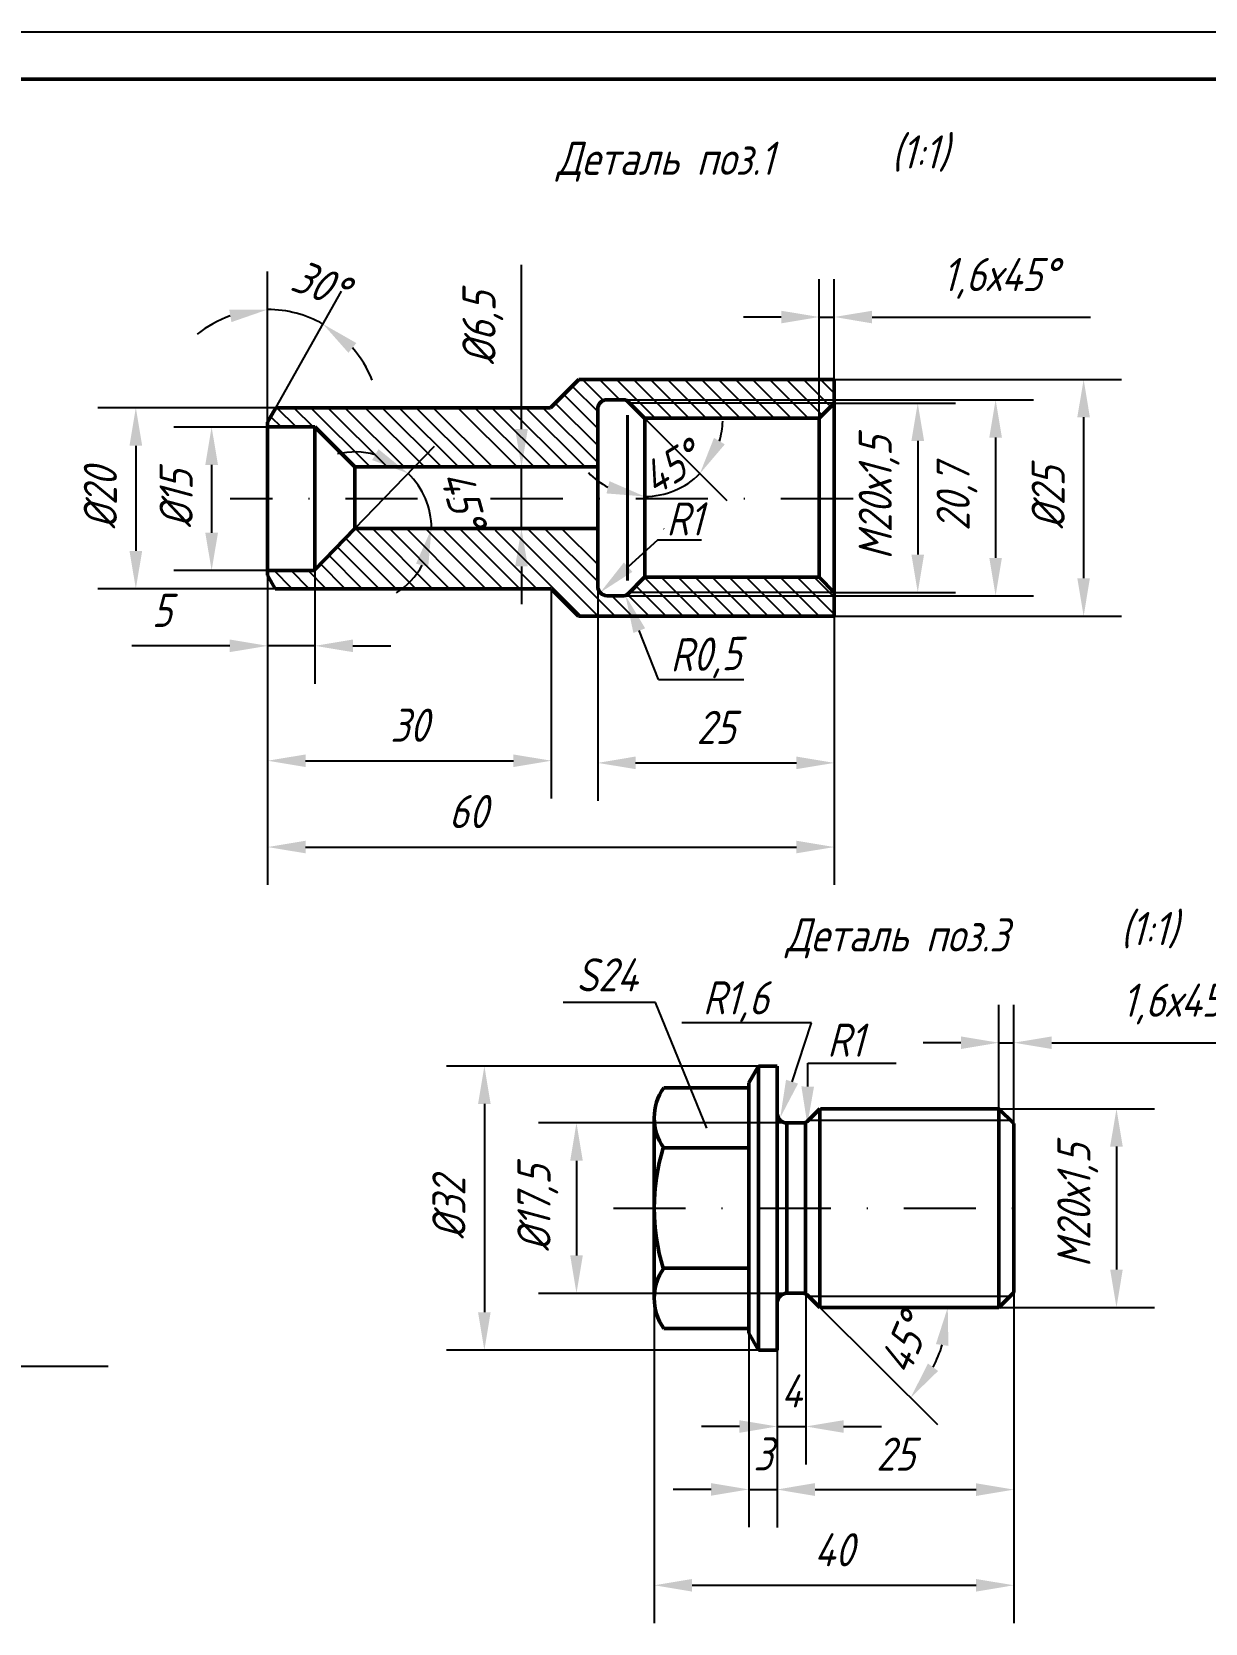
# Model space of a CAD drawing. Header units: inches. Extents: x 7325 to 7955, y 1362 to 1659.
# Drawn here: x 7620.6 to 7744.5, y 1490.9 to 1658.9 of the extents above; entities that cross this region are included whole.
import ezdxf

# ---------------------------------------------------------------- set-up
doc = ezdxf.new("R2010")
doc.units = ezdxf.units.IN
doc.header["$LTSCALE"] = 0.6
doc.header["$MEASUREMENT"] = 0
doc.linetypes.add('DASHDOT', pattern=[25.4, 12.7, -6.35, 0, -6.35])
doc.styles.get("Standard").update_dxf_attribs({"font": 'romand.shx', "width": 0.8, "oblique": 15, "height": 3.5})
doc.dimstyles.get("Standard").update_dxf_attribs({"dimtxt": 3.5, "dimasz": 4, "dimexe": 4, "dimexo": 0, "dimgap": 2, "dimtad": 1, "dimrnd": 0.05, "dimtxsty": 'Standard', "dimcen": 0.09, "dimadec": 0, "dimazin": 2, "dimtfac": 1, "dimtmove": 0, "dimatfit": 3, "dimfxl": 0.18, "dimtolj": 1, "dimtzin": 0, "dimlwd": 25, "dimlwe": 25, "dimarcsym": 0})

# ---------------------------------------------------------------- blocks, each defined once
blk = doc.blocks.new('*D9')
at = {"color": 0, "lineweight": 25, "transparency": 16777216}
for p, q in [((7672.3, 1616.98), (7672.3, 1634.32)), ((7662.11, 1612.98), (7676.3, 1612.98)), ((7672.3, 1606.48), (7672.3, 1612.98)), ((7662.11, 1606.48), (7676.3, 1606.48)), ((7672.3, 1602.48), (7672.3, 1598.48))]:
    blk.add_line(p, q, dxfattribs=at)
at = {"color": 0, "transparency": 16777216}
for points in [[(7671.63, 1616.98), (7672.97, 1616.98), (7672.3, 1612.98)], [(7671.63, 1602.48), (7672.97, 1602.48), (7672.3, 1606.48)]]:
    blk.add_solid(points, dxfattribs=at)
at = {"layer": 'DEFPOINTS', "color": 0, "transparency": 16777216}
for p in [(7662.11, 1612.98), (7672.3, 1612.98), (7662.11, 1606.48)]:
    blk.add_point(p, dxfattribs=at)
at = {"color": 0, "transparency": 16777216, "insert": (7668.22, 1627.65), "char_height": 3.5, "attachment_point": 5, "rotation": 90}
blk.add_mtext('\\A1;%%C6,5', dxfattribs=at)
blk = doc.blocks.new('*D10')
at = {"color": 0, "lineweight": 25, "transparency": 16777216}
for p, q in [((7705.45, 1619.73), (7718.17, 1619.73)), ((7714.17, 1615.73), (7714.17, 1603.73)), ((7705.45, 1599.73), (7718.17, 1599.73))]:
    blk.add_line(p, q, dxfattribs=at)
at = {"color": 0, "transparency": 16777216}
for points in [[(7713.5, 1615.73), (7714.84, 1615.73), (7714.17, 1619.73)], [(7713.5, 1603.73), (7714.84, 1603.73), (7714.17, 1599.73)]]:
    blk.add_solid(points, dxfattribs=at)
at = {"layer": 'DEFPOINTS', "color": 0, "transparency": 16777216}
for p in [(7705.45, 1619.73), (7705.45, 1599.73), (7714.17, 1599.73)]:
    blk.add_point(p, dxfattribs=at)
at = {"color": 0, "transparency": 16777216, "insert": (7710.09, 1609.73), "char_height": 3.5, "attachment_point": 5, "rotation": 90}
blk.add_mtext('\\A1;М20х1,5', dxfattribs=at)
blk = doc.blocks.new('*D11')
at = {"color": 0, "lineweight": 25, "transparency": 16777216}
for p, q in [((7704.35, 1622.23), (7735.7, 1622.23)), ((7731.7, 1618.23), (7731.7, 1601.23)), ((7704.35, 1597.23), (7735.7, 1597.23))]:
    blk.add_line(p, q, dxfattribs=at)
at = {"color": 0, "transparency": 16777216}
for points in [[(7731.03, 1618.23), (7732.36, 1618.23), (7731.7, 1622.23)], [(7731.03, 1601.23), (7732.36, 1601.23), (7731.7, 1597.23)]]:
    blk.add_solid(points, dxfattribs=at)
at = {"layer": 'DEFPOINTS', "color": 0, "transparency": 16777216}
for p in [(7704.35, 1622.23), (7704.35, 1597.23), (7731.7, 1597.23)]:
    blk.add_point(p, dxfattribs=at)
at = {"color": 0, "transparency": 16777216, "insert": (7727.95, 1609.73), "char_height": 3.5, "attachment_point": 5, "rotation": 90}
blk.add_mtext('\\A1;%%C25', dxfattribs=at)
blk = doc.blocks.new('*D17')
at = {"color": 0, "lineweight": 25, "transparency": 16777216}
for p, q in [((7703.75, 1618.13), (7703.75, 1632.82)), ((7705.35, 1619.73), (7705.35, 1632.82)), ((7699.75, 1628.82), (7695.75, 1628.82)), ((7703.75, 1628.82), (7705.35, 1628.82)), ((7709.35, 1628.82), (7732.42, 1628.82))]:
    blk.add_line(p, q, dxfattribs=at)
at = {"color": 0, "transparency": 16777216}
for points in [[(7699.75, 1629.48), (7699.75, 1628.15), (7703.75, 1628.82)], [(7709.35, 1629.48), (7709.35, 1628.15), (7705.35, 1628.82)]]:
    blk.add_solid(points, dxfattribs=at)
at = {"layer": 'DEFPOINTS', "color": 0, "transparency": 16777216}
for p in [(7705.35, 1628.82), (7705.35, 1619.73), (7703.75, 1618.13)]:
    blk.add_point(p, dxfattribs=at)
at = {"color": 0, "transparency": 16777216, "insert": (7722.89, 1632.9), "char_height": 3.5, "attachment_point": 5}
blk.add_mtext('\\A1;1,6х45%%D', dxfattribs=at)
blk = doc.blocks.new('*D21')
at = {"color": 0, "lineweight": 25, "transparency": 16777216}
for p, q in [((7646.05, 1617.2), (7635.56, 1617.2)), ((7639.56, 1613.2), (7639.56, 1606.04)), ((7646.05, 1602.04), (7635.56, 1602.04))]:
    blk.add_line(p, q, dxfattribs=at)
at = {"color": 0, "transparency": 16777216}
for points in [[(7638.89, 1613.2), (7640.23, 1613.2), (7639.56, 1617.2)], [(7638.89, 1606.04), (7640.23, 1606.04), (7639.56, 1602.04)]]:
    blk.add_solid(points, dxfattribs=at)
at = {"layer": 'DEFPOINTS', "color": 0, "transparency": 16777216}
for p in [(7646.05, 1617.2), (7639.56, 1602.04), (7646.05, 1602.04)]:
    blk.add_point(p, dxfattribs=at)
at = {"color": 0, "transparency": 16777216, "insert": (7635.81, 1609.62), "char_height": 3.5, "attachment_point": 5, "rotation": 90}
blk.add_mtext('\\A1;%%C15', dxfattribs=at)
blk = doc.blocks.new('*D22')
at = {"color": 0, "lineweight": 25, "transparency": 16777216}
for p, q in [((7646.29, 1619.23), (7627.55, 1619.23)), ((7631.55, 1615.23), (7631.55, 1604.12)), ((7646.29, 1600.12), (7627.55, 1600.12))]:
    blk.add_line(p, q, dxfattribs=at)
at = {"color": 0, "transparency": 16777216}
for points in [[(7630.88, 1615.23), (7632.22, 1615.23), (7631.55, 1619.23)], [(7630.88, 1604.12), (7632.22, 1604.12), (7631.55, 1600.12)]]:
    blk.add_solid(points, dxfattribs=at)
at = {"layer": 'DEFPOINTS', "color": 0, "transparency": 16777216}
for p in [(7646.29, 1619.23), (7631.55, 1600.12), (7646.29, 1600.12)]:
    blk.add_point(p, dxfattribs=at)
at = {"color": 0, "transparency": 16777216, "insert": (7627.8, 1609.68), "char_height": 3.5, "attachment_point": 5, "rotation": 90}
blk.add_mtext('\\A1;%%C20', dxfattribs=at)
blk = doc.blocks.new('*D25')
at = {"color": 0, "lineweight": 25, "transparency": 16777216}
for p, q in [((7650.48, 1603.74), (7650.48, 1590.09)), ((7645.48, 1601.74), (7645.48, 1590.09)), ((7641.48, 1594.09), (7631.12, 1594.09)), ((7650.48, 1594.09), (7645.48, 1594.09)), ((7654.48, 1594.09), (7658.48, 1594.09))]:
    blk.add_line(p, q, dxfattribs=at)
at = {"color": 0, "transparency": 16777216}
for points in [[(7641.48, 1594.76), (7641.48, 1593.43), (7645.48, 1594.09)], [(7654.48, 1594.76), (7654.48, 1593.43), (7650.48, 1594.09)]]:
    blk.add_solid(points, dxfattribs=at)
at = {"layer": 'DEFPOINTS', "color": 0, "transparency": 16777216}
for p in [(7650.48, 1603.74), (7645.48, 1601.74), (7650.48, 1594.09)]:
    blk.add_point(p, dxfattribs=at)
at = {"color": 0, "transparency": 16777216, "insert": (7634.3, 1597.84), "char_height": 3.5, "attachment_point": 5}
blk.add_mtext('\\A1;5', dxfattribs=at)
blk = doc.blocks.new('*D26')
at = {"color": 0, "lineweight": 25, "transparency": 16777216}
for p, q in [((7645.48, 1600.12), (7645.48, 1577.96)), ((7675.45, 1600.12), (7675.45, 1577.96)), ((7649.48, 1581.96), (7671.45, 1581.96))]:
    blk.add_line(p, q, dxfattribs=at)
at = {"color": 0, "transparency": 16777216}
for points in [[(7649.48, 1582.62), (7649.48, 1581.29), (7645.48, 1581.96)], [(7671.45, 1582.62), (7671.45, 1581.29), (7675.45, 1581.96)]]:
    blk.add_solid(points, dxfattribs=at)
at = {"layer": 'DEFPOINTS', "color": 0, "transparency": 16777216}
for p in [(7645.48, 1600.12), (7675.45, 1600.12), (7675.45, 1581.96)]:
    blk.add_point(p, dxfattribs=at)
at = {"color": 0, "transparency": 16777216, "insert": (7660.46, 1585.71), "char_height": 3.5, "attachment_point": 5}
blk.add_mtext('\\A1;30', dxfattribs=at)
blk = doc.blocks.new('*D27')
at = {"color": 0, "lineweight": 25, "transparency": 16777216}
for p, q in [((7645.48, 1598.52), (7645.48, 1568.84)), ((7705.35, 1595.63), (7705.35, 1568.84)), ((7649.48, 1572.84), (7701.35, 1572.84))]:
    blk.add_line(p, q, dxfattribs=at)
at = {"color": 0, "transparency": 16777216}
for points in [[(7649.48, 1573.51), (7649.48, 1572.18), (7645.48, 1572.84)], [(7701.35, 1573.51), (7701.35, 1572.18), (7705.35, 1572.84)]]:
    blk.add_solid(points, dxfattribs=at)
at = {"layer": 'DEFPOINTS', "color": 0, "transparency": 16777216}
for p in [(7645.48, 1598.52), (7705.35, 1595.63), (7705.35, 1572.84)]:
    blk.add_point(p, dxfattribs=at)
at = {"color": 0, "transparency": 16777216, "insert": (7666.67, 1576.59), "char_height": 3.5, "attachment_point": 5}
blk.add_mtext('\\A1;60', dxfattribs=at)
blk = doc.blocks.new('*D28')
at = {"color": 0, "lineweight": 25, "transparency": 16777216}
blk.add_line((7654.7, 1606.48), (7663.11, 1615.17), dxfattribs=at)
for start, end in [(74.5536, 103.1724), (360, 45.9348), (302.7624, 331.3812)]:
    blk.add_arc((7654.7, 1606.48), 8.09, start, end, dxfattribs=at)
at = {"color": 0, "transparency": 16777216}
for points in [[(7657.19, 1614.86), (7656.52, 1613.71), (7660.33, 1612.3)], [(7661.16, 1602.77), (7662.45, 1602.44), (7662.79, 1606.48)]]:
    blk.add_solid(points, dxfattribs=at)
at = {"layer": 'DEFPOINTS', "color": 0, "transparency": 16777216}
for p in [(7661.66, 1610.61), (7654.7, 1606.48), (7654.7, 1606.48), (7687.35, 1606.48), (7650.48, 1602.12)]:
    blk.add_point(p, dxfattribs=at)
at = {"color": 0, "transparency": 16777216, "insert": (7666.12, 1609.63), "char_height": 3.5, "attachment_point": 5, "rotation": 285.4201}
blk.add_mtext('\\A1;45%%D', dxfattribs=at)
blk = doc.blocks.new('*D34')
at = {"color": 0, "lineweight": 25, "transparency": 16777216}
for p, q in [((7645.48, 1617.7), (7645.48, 1633.61)), ((7646.34, 1619.23), (7653.29, 1631.56))]:
    blk.add_line(p, q, dxfattribs=at)
for start, end in [(109.3417, 128.6833), (60.5976, 90), (21.9143, 41.2559)]:
    blk.add_arc((7645.48, 1617.7), 11.91, start, end, dxfattribs=at)
at = {"color": 0, "transparency": 16777216}
for points in [[(7641.42, 1629.6), (7641.65, 1628.28), (7645.48, 1629.61)], [(7654.01, 1625.04), (7654.85, 1626.07), (7651.32, 1628.08)]]:
    blk.add_solid(points, dxfattribs=at)
at = {"layer": 'DEFPOINTS', "color": 0, "transparency": 16777216}
for p in [(7647.51, 1629.44), (7646.34, 1619.23), (7645.48, 1617.7), (7645.48, 1617.7), (7645.48, 1601.54)]:
    blk.add_point(p, dxfattribs=at)
at = {"color": 0, "transparency": 16777216, "insert": (7651.02, 1632.35), "char_height": 3.5, "attachment_point": 5, "rotation": 339.2633}
blk.add_mtext('\\A1;30%%D', dxfattribs=at)
blk = doc.blocks.new('*D35')
at = {"color": 0, "lineweight": 25, "transparency": 16777216}
for p, q in [((7680.35, 1609.62), (7680.35, 1577.73)), ((7705.35, 1597.23), (7705.35, 1577.73)), ((7684.35, 1581.73), (7701.35, 1581.73))]:
    blk.add_line(p, q, dxfattribs=at)
at = {"color": 0, "transparency": 16777216}
for points in [[(7684.35, 1582.4), (7684.35, 1581.07), (7680.35, 1581.73)], [(7701.35, 1582.4), (7701.35, 1581.07), (7705.35, 1581.73)]]:
    blk.add_solid(points, dxfattribs=at)
at = {"layer": 'DEFPOINTS', "color": 0, "transparency": 16777216}
for p in [(7680.35, 1609.62), (7705.35, 1597.23), (7705.35, 1581.73)]:
    blk.add_point(p, dxfattribs=at)
at = {"color": 0, "transparency": 16777216, "insert": (7692.85, 1585.48), "char_height": 3.5, "attachment_point": 5}
blk.add_mtext('\\A1;25', dxfattribs=at)
blk = doc.blocks.new('*D36')
at = {"color": 0, "lineweight": 25, "transparency": 16777216}
for p, q in [((7722.73, 1545.21), (7722.73, 1556.18)), ((7724.33, 1543.64), (7724.33, 1556.18)), ((7718.73, 1552.18), (7714.73, 1552.18)), ((7722.73, 1552.18), (7724.33, 1552.18)), ((7728.33, 1552.18), (7751.4, 1552.18))]:
    blk.add_line(p, q, dxfattribs=at)
at = {"color": 0, "transparency": 16777216}
for points in [[(7718.73, 1552.84), (7718.73, 1551.51), (7722.73, 1552.18)], [(7728.33, 1552.84), (7728.33, 1551.51), (7724.33, 1552.18)]]:
    blk.add_solid(points, dxfattribs=at)
at = {"layer": 'DEFPOINTS', "color": 0, "transparency": 16777216}
for p in [(7724.33, 1552.18), (7722.73, 1545.21), (7724.33, 1543.64)]:
    blk.add_point(p, dxfattribs=at)
at = {"color": 0, "transparency": 16777216, "insert": (7741.86, 1556.26), "char_height": 3.5, "attachment_point": 5}
blk.add_mtext('\\A1;1,6х45%%D', dxfattribs=at)
blk = doc.blocks.new('*D37')
at = {"color": 0, "lineweight": 25, "transparency": 16777216}
blk.add_line((7703.84, 1524.21), (7716.25, 1511.87), dxfattribs=at)
blk.add_arc((7703.84, 1524.21), 13.51, 332.1914, 342.9724, dxfattribs=at)
at = {"color": 0, "transparency": 16777216}
for points in [[(7716.09, 1520.35), (7717.41, 1520.16), (7717.34, 1524.21)], [(7716.32, 1517.51), (7715.25, 1518.3), (7713.42, 1514.69)]]:
    blk.add_solid(points, dxfattribs=at)
at = {"layer": 'DEFPOINTS', "color": 0, "transparency": 16777216}
for p in [(7702.47, 1525.57), (7703.84, 1524.21), (7703.9, 1524.21), (7724.73, 1524.21), (7716.89, 1520.73)]:
    blk.add_point(p, dxfattribs=at)
at = {"color": 0, "transparency": 16777216, "insert": (7712.8, 1520.36), "char_height": 3.5, "attachment_point": 5, "rotation": 66.7545}
blk.add_mtext('\\A1;45°', dxfattribs=at)
blk = doc.blocks.new('*D38')
at = {"color": 0, "lineweight": 25, "transparency": 16777216}
for p, q in [((7696.33, 1522.11), (7696.33, 1501)), ((7699.33, 1519.81), (7699.33, 1501)), ((7692.33, 1505), (7688.33, 1505)), ((7696.33, 1505), (7699.33, 1505)), ((7703.33, 1505), (7707.33, 1505))]:
    blk.add_line(p, q, dxfattribs=at)
at = {"color": 0, "transparency": 16777216}
for points in [[(7692.33, 1505.67), (7692.33, 1504.34), (7696.33, 1505)], [(7703.33, 1505.67), (7703.33, 1504.34), (7699.33, 1505)]]:
    blk.add_solid(points, dxfattribs=at)
at = {"layer": 'DEFPOINTS', "color": 0, "transparency": 16777216}
for p in [(7696.33, 1522.11), (7699.33, 1519.81), (7699.33, 1505)]:
    blk.add_point(p, dxfattribs=at)
at = {"color": 0, "transparency": 16777216, "insert": (7697.83, 1508.75), "char_height": 3.5, "attachment_point": 5}
blk.add_mtext('\\A1;3', dxfattribs=at)
blk = doc.blocks.new('*D39')
at = {"color": 0, "lineweight": 25, "transparency": 16777216}
for p, q in [((7722.73, 1545.21), (7739.17, 1545.21)), ((7735.17, 1541.21), (7735.17, 1528.21)), ((7722.73, 1524.21), (7739.17, 1524.21))]:
    blk.add_line(p, q, dxfattribs=at)
at = {"color": 0, "transparency": 16777216}
for points in [[(7734.5, 1541.21), (7735.83, 1541.21), (7735.17, 1545.21)], [(7734.5, 1528.21), (7735.83, 1528.21), (7735.17, 1524.21)]]:
    blk.add_solid(points, dxfattribs=at)
at = {"layer": 'DEFPOINTS', "color": 0, "transparency": 16777216}
for p in [(7722.73, 1545.21), (7722.73, 1524.21), (7735.17, 1524.21)]:
    blk.add_point(p, dxfattribs=at)
at = {"color": 0, "transparency": 16777216, "insert": (7731.08, 1534.99), "char_height": 3.5, "attachment_point": 5, "rotation": 90}
blk.add_mtext('\\A1;М20х1,5', dxfattribs=at)
blk = doc.blocks.new('*D40')
at = {"color": 0, "lineweight": 25, "transparency": 16777216}
for p, q in [((7724.33, 1525.65), (7724.33, 1500.98)), ((7699.33, 1519.57), (7699.33, 1500.98)), ((7703.33, 1504.98), (7720.33, 1504.98))]:
    blk.add_line(p, q, dxfattribs=at)
at = {"color": 0, "transparency": 16777216}
for points in [[(7703.33, 1505.65), (7703.33, 1504.31), (7699.33, 1504.98)], [(7720.33, 1505.65), (7720.33, 1504.31), (7724.33, 1504.98)]]:
    blk.add_solid(points, dxfattribs=at)
at = {"layer": 'DEFPOINTS', "color": 0, "transparency": 16777216}
for p in [(7724.33, 1525.65), (7699.33, 1519.57), (7724.33, 1504.98)]:
    blk.add_point(p, dxfattribs=at)
at = {"color": 0, "transparency": 16777216, "insert": (7711.83, 1508.73), "char_height": 3.5, "attachment_point": 5}
blk.add_mtext('\\A1;25', dxfattribs=at)
blk = doc.blocks.new('*D41')
at = {"color": 0, "lineweight": 25, "transparency": 16777216}
for p, q in [((7702.33, 1530.31), (7702.33, 1507.65)), ((7699.33, 1515.31), (7699.33, 1507.65)), ((7695.33, 1511.65), (7691.33, 1511.65)), ((7699.33, 1511.65), (7702.33, 1511.65)), ((7706.33, 1511.65), (7710.33, 1511.65))]:
    blk.add_line(p, q, dxfattribs=at)
at = {"color": 0, "transparency": 16777216}
for points in [[(7695.33, 1512.31), (7695.33, 1510.98), (7699.33, 1511.65)], [(7706.33, 1512.31), (7706.33, 1510.98), (7702.33, 1511.65)]]:
    blk.add_solid(points, dxfattribs=at)
at = {"layer": 'DEFPOINTS', "color": 0, "transparency": 16777216}
for p in [(7702.33, 1530.31), (7699.33, 1515.31), (7702.33, 1511.65)]:
    blk.add_point(p, dxfattribs=at)
at = {"color": 0, "transparency": 16777216, "insert": (7700.83, 1515.4), "char_height": 3.5, "attachment_point": 5}
blk.add_mtext('\\A1;4', dxfattribs=at)
blk = doc.blocks.new('*D42')
at = {"color": 0, "lineweight": 25, "transparency": 16777216}
for p, q in [((7686.33, 1534.71), (7686.33, 1490.88)), ((7724.33, 1534.71), (7724.33, 1490.88)), ((7690.33, 1494.88), (7720.33, 1494.88))]:
    blk.add_line(p, q, dxfattribs=at)
at = {"color": 0, "transparency": 16777216}
for points in [[(7690.33, 1495.54), (7690.33, 1494.21), (7686.33, 1494.88)], [(7720.33, 1495.54), (7720.33, 1494.21), (7724.33, 1494.88)]]:
    blk.add_solid(points, dxfattribs=at)
at = {"layer": 'DEFPOINTS', "color": 0, "transparency": 16777216}
for p in [(7686.33, 1534.71), (7724.33, 1534.71), (7724.33, 1494.88)]:
    blk.add_point(p, dxfattribs=at)
at = {"color": 0, "transparency": 16777216, "insert": (7705.33, 1498.63), "char_height": 3.5, "attachment_point": 5}
blk.add_mtext('\\A1;40', dxfattribs=at)
blk = doc.blocks.new('*D43')
at = {"color": 0, "lineweight": 25, "transparency": 16777216}
for p, q in [((7700.32, 1543.71), (7674.11, 1543.71)), ((7678.11, 1539.71), (7678.11, 1529.71)), ((7700.32, 1525.71), (7674.11, 1525.71))]:
    blk.add_line(p, q, dxfattribs=at)
at = {"color": 0, "transparency": 16777216}
for points in [[(7677.45, 1539.71), (7678.78, 1539.71), (7678.11, 1543.71)], [(7677.45, 1529.71), (7678.78, 1529.71), (7678.11, 1525.71)]]:
    blk.add_solid(points, dxfattribs=at)
at = {"layer": 'DEFPOINTS', "color": 0, "transparency": 16777216}
for p in [(7700.32, 1543.71), (7678.11, 1525.71), (7700.32, 1525.71)]:
    blk.add_point(p, dxfattribs=at)
at = {"color": 0, "transparency": 16777216, "insert": (7674.03, 1534.71), "char_height": 3.5, "attachment_point": 5, "rotation": 90}
blk.add_mtext('\\A1;%%C17,5', dxfattribs=at)
blk = doc.blocks.new('*D44')
at = {"color": 0, "lineweight": 25, "transparency": 16777216}
for p, q in [((7697.33, 1549.71), (7664.38, 1549.71)), ((7668.38, 1545.71), (7668.38, 1523.71)), ((7697.33, 1519.71), (7664.38, 1519.71))]:
    blk.add_line(p, q, dxfattribs=at)
at = {"color": 0, "transparency": 16777216}
for points in [[(7667.71, 1545.71), (7669.04, 1545.71), (7668.38, 1549.71)], [(7667.71, 1523.71), (7669.04, 1523.71), (7668.38, 1519.71)]]:
    blk.add_solid(points, dxfattribs=at)
at = {"layer": 'DEFPOINTS', "color": 0, "transparency": 16777216}
for p in [(7697.33, 1549.71), (7668.38, 1519.71), (7697.33, 1519.71)]:
    blk.add_point(p, dxfattribs=at)
at = {"color": 0, "transparency": 16777216, "insert": (7664.63, 1534.71), "char_height": 3.5, "attachment_point": 5, "rotation": 90}
blk.add_mtext('\\A1;%%C32', dxfattribs=at)

msp = doc.modelspace()

# ---------------------------------------------------------------- linework, layer by layer
at = {"lineweight": 25}
for p, q in [((7324.634, 1658.937), (7954.634, 1658.937)), ((7683.142, 1620.085), (7726.399, 1620.085)), ((7685.32, 1618.115), (7693.982, 1609.452)), ((7722.399, 1616.085), (7722.399, 1603.385)), ((7686.694, 1605.271), (7683.539, 1602.403)), ((7675.449, 1600.125), (7675.449, 1582.845)), ((7683.142, 1599.385), (7726.399, 1599.385)), ((7686.776, 1590.533), (7684.747, 1595.696)), ((7702.567, 1550.005), (7711.881, 1550.005))]:
    msp.add_line(p, q, dxfattribs=at)
at = {"lineweight": 50}
for p, q in [((7344.634, 1653.937), (7949.634, 1653.937)), ((7675.366, 1619.235), (7678.356, 1622.235)), ((7705.35, 1622.235), (7678.356, 1622.235)), ((7705.35, 1622.235), (7705.35, 1597.235)), ((7645.48, 1617.705), (7646.342, 1619.235)), ((7675.366, 1619.235), (7646.342, 1619.235)), ((7680.35, 1619.085), (7680.35, 1609.735)), ((7683.142, 1620.085), (7681.35, 1620.085)), ((7683.496, 1619.938), (7685.3, 1618.135)), ((7705.35, 1619.735), (7703.75, 1618.135)), ((7645.48, 1601.545), (7645.48, 1617.705)), ((7650.48, 1617.205), (7645.48, 1617.205)), ((7650.48, 1617.205), (7654.7, 1612.985)), ((7650.48, 1602.045), (7650.48, 1617.205)), ((7685.32, 1618.135), (7685.32, 1609.735)), ((7703.75, 1618.135), (7685.32, 1618.135)), ((7703.75, 1618.135), (7703.75, 1609.735)), ((7680.35, 1612.985), (7654.7, 1612.985)), ((7654.7, 1606.485), (7654.7, 1612.985)), ((7680.35, 1600.385), (7680.35, 1609.735)), ((7685.32, 1601.335), (7685.32, 1609.735)), ((7703.75, 1601.335), (7703.75, 1609.735)), ((7654.7, 1606.485), (7650.48, 1602.125)), ((7680.35, 1606.485), (7654.7, 1606.485)), ((7650.48, 1602.045), (7645.48, 1602.045)), ((7645.48, 1601.545), (7646.28, 1600.125)), ((7675.449, 1600.125), (7678.33, 1597.235)), ((7683.496, 1599.531), (7685.3, 1601.335)), ((7703.75, 1601.335), (7685.32, 1601.335)), ((7705.35, 1599.735), (7703.75, 1601.335)), ((7683.142, 1599.385), (7681.35, 1599.385)), ((7705.35, 1597.235), (7678.33, 1597.235)), ((7696.327, 1547.937), (7697.327, 1549.711)), ((7697.327, 1549.711), (7699.327, 1549.711)), ((7697.327, 1549.711), (7697.327, 1534.711)), ((7699.327, 1549.711), (7699.327, 1534.711)), ((7696.327, 1547.937), (7696.327, 1521.486)), ((7687.332, 1547.411), (7696.327, 1547.411)), ((7702.473, 1543.857), (7703.835, 1545.211)), ((7703.835, 1545.211), (7703.835, 1524.211)), ((7722.727, 1545.211), (7722.727, 1524.211)), ((7722.727, 1545.211), (7724.327, 1543.635)), ((7686.327, 1544.241), (7686.327, 1534.711)), ((7696.327, 1525.711), (7696.327, 1543.711)), ((7700.324, 1543.756), (7700.324, 1525.667)), ((7700.327, 1543.711), (7702.121, 1543.711)), ((7701.927, 1543.711), (7702.121, 1543.711)), ((7702.327, 1543.756), (7702.327, 1525.667)), ((7724.327, 1543.635), (7724.327, 1525.787)), ((7687.263, 1541.061), (7696.327, 1541.061)), ((7686.327, 1525.181), (7686.327, 1534.711)), ((7697.327, 1519.711), (7697.327, 1534.711)), ((7699.327, 1519.711), (7699.327, 1534.711)), ((7687.263, 1528.361), (7696.327, 1528.361)), ((7687.263, 1528.361), (7696.327, 1528.361)), ((7700.327, 1525.711), (7702.121, 1525.711)), ((7700.327, 1525.711), (7702.121, 1525.711)), ((7701.927, 1525.711), (7702.121, 1525.711)), ((7701.927, 1525.711), (7702.121, 1525.711)), ((7702.473, 1525.566), (7703.835, 1524.211)), ((7702.473, 1525.566), (7703.835, 1524.211)), ((7722.727, 1524.211), (7724.327, 1525.787)), ((7687.332, 1522.011), (7696.327, 1522.011)), ((7687.332, 1522.011), (7696.327, 1522.011)), ((7696.327, 1521.486), (7697.327, 1519.711)), ((7697.327, 1519.711), (7699.327, 1519.711)), ((7697.327, 1519.711), (7699.327, 1519.711))]:
    msp.add_line(p, q, dxfattribs=at)
at = {"color": 0}
for p, q in [((7678.746, 1622.235), (7680.97, 1620.01)), ((7680.542, 1622.235), (7682.692, 1620.085)), ((7682.338, 1622.235), (7686.438, 1618.135)), ((7684.134, 1622.235), (7688.234, 1618.135)), ((7685.93, 1622.235), (7690.03, 1618.135)), ((7687.726, 1622.235), (7691.826, 1618.135)), ((7689.522, 1622.235), (7692.022, 1619.735)), ((7691.318, 1622.235), (7693.818, 1619.735)), ((7693.114, 1622.235), (7695.614, 1619.735)), ((7694.91, 1622.235), (7697.41, 1619.735)), ((7696.706, 1622.235), (7699.206, 1619.735)), ((7698.502, 1622.235), (7701.002, 1619.735)), ((7700.298, 1622.235), (7702.798, 1619.735)), ((7702.094, 1622.235), (7704.594, 1619.735)), ((7703.89, 1622.235), (7705.35, 1620.775)), ((7676.758, 1620.63), (7680.35, 1617.039)), ((7677.654, 1621.53), (7680.35, 1618.835)), ((7646.46, 1619.235), (7648.49, 1617.205)), ((7648.256, 1619.235), (7650.286, 1617.205)), ((7650.052, 1619.235), (7656.302, 1612.985)), ((7651.848, 1619.235), (7658.098, 1612.985)), ((7653.644, 1619.235), (7659.894, 1612.985)), ((7655.8, 1619.235), (7662.05, 1612.985)), ((7657.596, 1619.235), (7663.846, 1612.985)), ((7659.392, 1619.235), (7665.642, 1612.985)), ((7661.188, 1619.235), (7667.438, 1612.985)), ((7662.984, 1619.235), (7669.234, 1612.985)), ((7665.581, 1619.235), (7671.831, 1612.985)), ((7667.377, 1619.235), (7673.627, 1612.985)), ((7669.173, 1619.235), (7675.423, 1612.985)), ((7670.969, 1619.235), (7677.219, 1612.985)), ((7672.765, 1619.235), (7679.015, 1612.985)), ((7674.561, 1619.235), (7680.35, 1613.446)), ((7675.861, 1619.731), (7680.35, 1615.243)), ((7692.022, 1619.735), (7693.622, 1618.135)), ((7693.818, 1619.735), (7695.418, 1618.135)), ((7695.614, 1619.735), (7697.214, 1618.135)), ((7697.41, 1619.735), (7699.01, 1618.135)), ((7699.206, 1619.735), (7700.806, 1618.135)), ((7701.002, 1619.735), (7702.602, 1618.135)), ((7702.798, 1619.735), (7704.074, 1618.459)), ((7704.594, 1619.735), (7704.972, 1619.357)), ((7645.812, 1618.294), (7646.901, 1617.205)), ((7653.722, 1605.475), (7658.963, 1600.235)), ((7654.763, 1606.485), (7661.013, 1600.235)), ((7656.559, 1606.485), (7662.809, 1600.235)), ((7658.355, 1606.485), (7664.605, 1600.235)), ((7660.151, 1606.485), (7666.401, 1600.235)), ((7662.167, 1606.485), (7668.417, 1600.235)), ((7663.963, 1606.485), (7670.213, 1600.235)), ((7665.759, 1606.485), (7672.009, 1600.235)), ((7667.555, 1606.485), (7673.805, 1600.235)), ((7669.528, 1606.307), (7678.601, 1597.235)), ((7671.147, 1606.485), (7680.397, 1597.235)), ((7672.943, 1606.485), (7682.193, 1597.235)), ((7674.739, 1606.485), (7680.35, 1600.874)), ((7676.535, 1606.485), (7680.35, 1602.67)), ((7687.311, 1606.485), (7687.35, 1606.446)), ((7651.956, 1603.65), (7655.371, 1600.235)), ((7652.839, 1604.562), (7657.167, 1600.235)), ((7646.157, 1602.045), (7647.967, 1600.235)), ((7647.953, 1602.045), (7649.763, 1600.235)), ((7649.749, 1602.045), (7651.559, 1600.235)), ((7651.072, 1602.737), (7653.575, 1600.235)), ((7684.39, 1600.425), (7687.581, 1597.235)), ((7685.288, 1601.323), (7689.377, 1597.235)), ((7687.073, 1601.335), (7691.173, 1597.235)), ((7688.869, 1601.335), (7692.969, 1597.235)), ((7690.665, 1601.335), (7694.765, 1597.235)), ((7692.461, 1601.335), (7694.061, 1599.735)), ((7694.257, 1601.335), (7695.857, 1599.735)), ((7696.053, 1601.335), (7697.653, 1599.735)), ((7697.85, 1601.335), (7699.45, 1599.735)), ((7699.646, 1601.335), (7701.246, 1599.735)), ((7701.442, 1601.335), (7703.042, 1599.735)), ((7703.238, 1601.335), (7704.838, 1599.735)), ((7681.839, 1599.385), (7683.989, 1597.235)), ((7683.492, 1599.527), (7685.785, 1597.235)), ((7694.061, 1599.735), (7696.561, 1597.235)), ((7695.857, 1599.735), (7698.357, 1597.235)), ((7697.653, 1599.735), (7700.153, 1597.235)), ((7699.45, 1599.735), (7701.95, 1597.235)), ((7701.246, 1599.735), (7703.746, 1597.235)), ((7703.042, 1599.735), (7705.35, 1597.427)), ((7704.838, 1599.735), (7705.35, 1599.223))]:
    msp.add_line(p, q, dxfattribs=at)
for p, q in [((7675.35, 1619.235), (7667.387, 1619.235)), ((7705.35, 1619.735), (7683.7, 1619.735)), ((7686.694, 1605.271), (7691.335, 1605.271)), ((7685.44, 1601.355), (7685.32, 1601.355)), ((7705.35, 1599.735), (7703.75, 1601.335)), ((7705.35, 1599.735), (7683.7, 1599.735)), ((7686.776, 1590.533), (7695.8, 1590.533)), ((7686.455, 1556.417), (7676.708, 1556.417)), ((7691.899, 1543.149), (7686.455, 1556.417)), ((7702.928, 1554.292), (7689.241, 1554.292)), ((7700.886, 1548.063), (7702.928, 1554.292)), ((7702.543, 1547.549), (7702.567, 1550.005)), ((7703.835, 1545.211), (7714.327, 1545.211)), ((7722.727, 1545.211), (7725.212, 1545.211)), ((7702.629, 1544.011), (7723.945, 1544.011)), ((7702.629, 1525.411), (7723.945, 1525.411)), ((7703.835, 1524.211), (7714.327, 1524.211)), ((7724.727, 1524.211), (7731.881, 1524.211)), ((7584.513, 1518.032), (7628.624, 1518.032))]:
    msp.add_line(p, q)
at = {"lineweight": 40}
msp.add_line((7683.51, 1600.983), (7683.51, 1618.45), dxfattribs=at)
at = {"linetype": 'DASHDOT'}
for p, q in [((7707.339, 1609.625), (7641.507, 1609.625)), ((7682.017, 1534.711), (7726.847, 1534.711))]:
    msp.add_line(p, q, dxfattribs=at)
at = {"linetype": 'Continuous', "lineweight": 50}
msp.add_line((7646.28, 1600.125), (7675.449, 1600.125), dxfattribs=at)
at = {"color": 0, "linetype": 'ByBlock', "lineweight": 50}
for p, q in [((7703.898, 1545.211), (7722.727, 1545.211)), ((7703.898, 1524.211), (7722.727, 1524.211))]:
    msp.add_line(p, q, dxfattribs=at)
at = {"linetype": 'Continuous'}
for p, q in [((7702.927, 1544.011), (7723.945, 1544.011)), ((7702.927, 1525.411), (7723.945, 1525.411)), ((7702.927, 1525.411), (7723.945, 1525.411))]:
    msp.add_line(p, q, dxfattribs=at)
at = {"lineweight": 50}
for centre, radius, start, end in [((7681.35, 1619.085), 1, 90, 180), ((7683.142, 1619.585), 0.5, 45, 90), ((7681.35, 1600.385), 1, 180, 270), ((7683.142, 1599.885), 0.5, 270, 315), ((7691.827, 1544.241), 5.5, 144.80482, 215.32276), ((7700.327, 1544.711), 1, 180, 270), ((7702.121, 1544.211), 0.5, 270, 314.8362), ((7708.327, 1534.711), 22, 163.22367, 196.77633), ((7691.827, 1525.181), 5.5, 144.67724, 215.19518), ((7700.327, 1524.711), 1, 90, 180), ((7700.327, 1524.711), 1, 90, 180), ((7702.121, 1525.211), 0.5, 45.1638, 90), ((7702.121, 1525.211), 0.5, 45.1638, 90)]:
    msp.add_arc(centre, radius, start, end, dxfattribs=at)
at = {"lineweight": 25}
for start, end in [(343.05782, 357.91123), (223.92759, 241.94218), (270, 315)]:
    msp.add_arc((7685.32, 1618.115), 8.25, start, end, dxfattribs=at)
for points in [[(7721.733, 1616.085), (7723.066, 1616.085), (7722.399, 1620.085)], [(7693.783, 1615.367), (7692.64, 1616.053), (7691.153, 1612.281)], [(7681.6, 1611.481), (7681.277, 1610.187), (7685.32, 1609.864)], [(7721.733, 1603.385), (7723.066, 1603.385), (7722.399, 1599.385)], [(7683.121, 1602.896), (7684.018, 1601.909), (7680.61, 1599.712)], [(7685.367, 1595.94), (7684.126, 1595.452), (7683.284, 1599.419)], [(7701.52, 1547.856), (7700.253, 1548.271), (7699.64, 1544.262)], [(7703.21, 1547.543), (7701.877, 1547.556), (7702.505, 1543.549)]]:
    msp.add_solid(points)
at = {"layer": 'DEFPOINTS', "color": 0, "linetype": 'ByBlock'}
for p in [(7659.31, 1600.095), (7705.35, 1598.235), (7719.758, 1545.135), (7720.669, 1545.211), (7720.141, 1524.211)]:
    msp.add_point(p, dxfattribs=at)
at = {"layer": 'DEFPOINTS', "color": 0, "linetype": 'ByBlock', "lineweight": 50}
for p in [(7703.835, 1545.211), (7701.927, 1543.711), (7702.327, 1541.93), (7703.835, 1524.211)]:
    msp.add_point(p, dxfattribs=at)

# ---------------------------------------------------------------- texts
at = {"lineweight": 40, "char_height": 3.5, "attachment_point": 1}
for s, width, insert in [('Деталь поз.1', 82.40303, (7676.025, 1647.33)), ('(1:1)', 35.57866, (7711.387, 1647.999)), ('(1:1)', 35.57866, (7735.603, 1565.982)), ('Деталь поз.3', 82.40303, (7700.241, 1565.313))]:
    msp.add_mtext_dynamic_manual_height_columns(s, width=width, gutter_width=17.5, heights=[0], dxfattribs=dict(at, insert=insert))
at = {"char_height": 3.5, "attachment_point": 5}
for s, insert, rotation in [('\\A1;45°', (7688.026, 1612.915), 30.8142), ('\\A1;20,7', (7718.316, 1609.735), 90), ('\\A1;R1', (7689.538, 1607.491), 0.11383), ('\\A1;R0,5', (7691.775, 1592.805), 1.38728)]:
    msp.add_mtext(s, dxfattribs=dict(at, insert=insert, rotation=rotation))
at = {"lineweight": 25, "char_height": 3.5, "attachment_point": 1}
for s, insert, width in [('S24', (7678.085, 1561.096), 16.10939), ('R1,6', (7691.454, 1558.67), 29.12513), ('R1', (7704.599, 1554.2), 8.94672)]:
    msp.add_mtext(s, dxfattribs=dict(at, insert=insert, width=width))

# ---------------------------------------------------------------- dimensions: what is measured, and where the dimension line sits
for base, line1, line2, text, picture, middle in [((7647.506, 1629.436), ((7645.48, 1601.545), (7645.48, 1617.705)), ((7645.48, 1617.705), (7646.342, 1619.235)), '30%%D', '*D34', (7649.695, 1628.839)), ((7661.663, 1610.607), ((7654.7, 1606.485), (7650.48, 1602.125)), ((7687.35, 1606.485), (7654.7, 1606.485)), '45%%D', '*D28', (7662.5, 1608.636))]:
    dim = msp.add_angular_dim_2l(base=base, line1=line1, line2=line2, text=text, dimstyle='Standard')
    dim.commit()
    dim.dimension.update_dxf_attribs({"geometry": picture, "text_midpoint": middle, "dimtype": 162})
for base, p1, p2, angle, text, picture, middle in [((7672.301, 1612.985), (7662.108, 1606.485), (7662.108, 1612.985), 270, '%%C6,5', '*D9', (7668.218, 1627.654)), ((7731.695, 1597.235), (7704.35, 1622.235), (7704.35, 1597.235), 90, '%%C25', '*D11', (7727.945, 1609.735)), ((7631.551, 1600.125), (7646.288, 1619.235), (7646.288, 1600.125), 90, '%%C20', '*D22', (7627.801, 1609.68)), ((7639.561, 1602.045), (7646.047, 1617.205), (7646.047, 1602.045), 90, '%%C15', '*D21', (7635.811, 1609.625)), ((7668.377, 1519.711), (7697.327, 1549.711), (7697.327, 1519.711), 90, '%%C32', '*D44', (7664.627, 1534.711)), ((7678.113, 1525.711), (7700.324, 1543.711), (7700.324, 1525.711), 90, '%%C17,5', '*D43', (7674.029, 1534.711))]:
    dim = msp.add_linear_dim(base=base, p1=p1, p2=p2, angle=angle, text=text, dimstyle='Standard')
    dim.commit()
    dim.dimension.update_dxf_attribs({"geometry": picture, "text_midpoint": middle})
for base, p1, p2, text, picture, middle in [((7705.35, 1628.818), (7703.75, 1618.135), (7705.35, 1619.735), '1,6х45%%D', '*D17', (7722.885, 1632.901)), ((7675.449, 1581.957), (7645.48, 1600.125), (7675.449, 1600.125), '30', '*D26', (7660.464, 1585.707)), ((7724.327, 1552.176), (7722.727, 1545.211), (7724.327, 1543.635), '1,6х45%%D', '*D36', (7741.862, 1556.259)), ((7724.327, 1494.876), (7686.327, 1534.711), (7724.327, 1534.711), '40', '*D42', (7705.327, 1498.626))]:
    dim = msp.add_linear_dim(base=base, p1=p1, p2=p2, text=text, dimstyle='Standard')
    dim.commit()
    dim.dimension.update_dxf_attribs({"geometry": picture, "text_midpoint": middle})
for base, p1, p2, picture, middle in [((7714.17, 1599.735), (7705.451, 1619.735), (7705.451, 1599.735), '*D10', (7714.17, 1609.735)), ((7735.165, 1524.211), (7722.727, 1545.211), (7722.727, 1524.211), '*D39', (7735.165, 1534.986))]:
    dim = msp.add_linear_dim(base=base, p1=p1, p2=p2, angle=90, text='М20х1,5', dimstyle='Standard')
    dim.commit()
    dim.dimension.update_dxf_attribs({"geometry": picture, "text_midpoint": middle, "dimtype": 160})
for base, p1, p2, picture, middle in [((7705.35, 1581.735), (7680.35, 1609.625), (7705.35, 1597.235), '*D35', (7692.85, 1585.485)), ((7724.327, 1504.98), (7699.327, 1519.57), (7724.327, 1525.646), '*D40', (7711.827, 1508.73))]:
    dim = msp.add_linear_dim(base=base, p1=p1, p2=p2, dimstyle='Standard')
    dim.commit()
    dim.dimension.update_dxf_attribs({"geometry": picture, "text_midpoint": middle})
for base, p1, p2, picture, middle in [((7650.48, 1594.094), (7645.48, 1601.741), (7650.48, 1603.741), '*D25', (7634.3, 1594.094)), ((7699.327, 1505.004), (7696.327, 1522.111), (7699.327, 1519.811), '*D38', (7697.827, 1505.004))]:
    dim = msp.add_linear_dim(base=base, p1=p1, p2=p2, dimstyle='Standard')
    dim.commit()
    dim.dimension.update_dxf_attribs({"geometry": picture, "text_midpoint": middle, "dimtype": 160})
for base, p1, p2, text, picture, middle in [((7705.35, 1572.845), (7645.48, 1598.517), (7705.35, 1595.627), '60', '*D27', (7666.672, 1572.845)), ((7702.327, 1511.646), (7699.327, 1515.308), (7702.327, 1530.308), '4', '*D41', (7700.827, 1511.646))]:
    dim = msp.add_linear_dim(base=base, p1=p1, p2=p2, text=text, dimstyle='Standard')
    dim.commit()
    dim.dimension.update_dxf_attribs({"geometry": picture, "text_midpoint": middle, "dimtype": 160})
dim = msp.add_angular_dim_2l(base=(7716.888, 1520.727), line1=((7703.898, 1524.211), (7724.727, 1524.211)), line2=((7702.473, 1525.566), (7703.835, 1524.211)), dimstyle='Standard')
dim.commit()
dim.dimension.update_dxf_attribs({"geometry": '*D37', "text_midpoint": (7716.248, 1518.88), "dimtype": 162})

doc.saveas('drawing.dxf')
